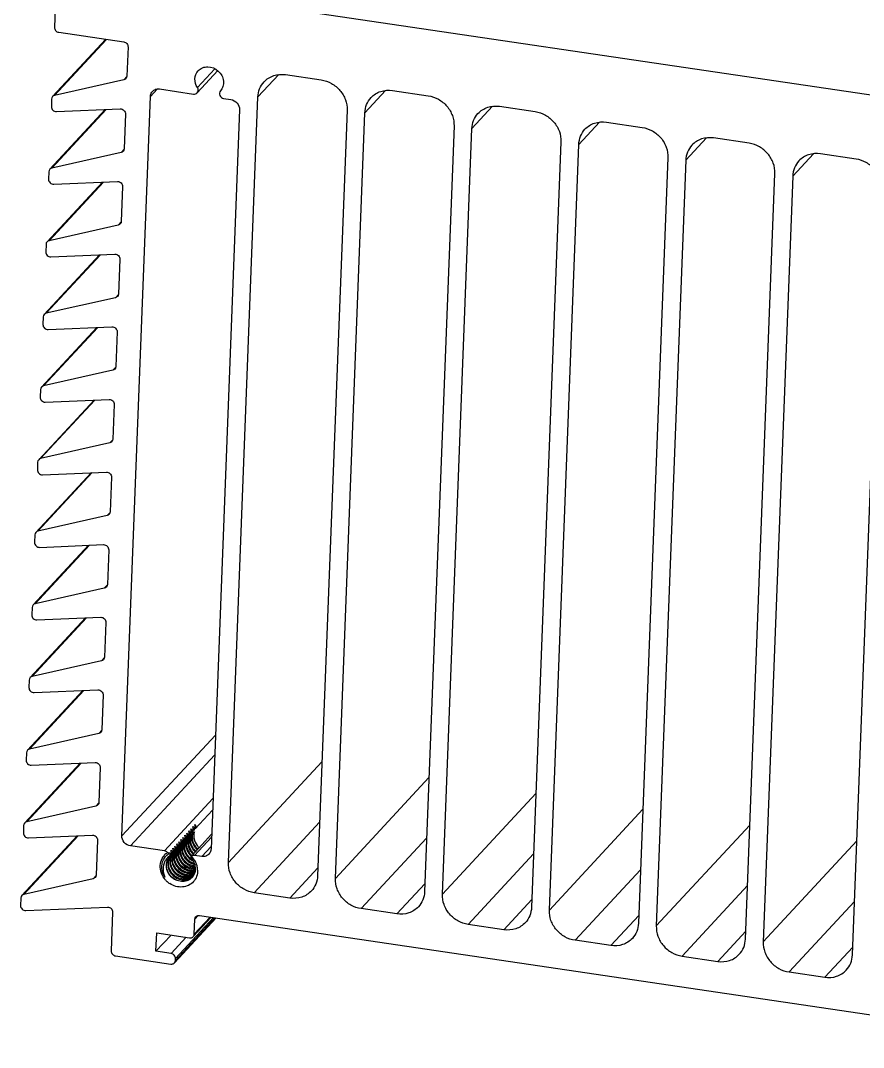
# Model space of a CAD drawing. Extents: x -425 to 6552, y -3049 to 3105.
# Drawn here: x 769.56 to 805.55, y -2743.87 to -2700.03 of the extents above; entities that cross this region are included whole.
import ezdxf

# ---------------------------------------------------------------- set-up
doc = ezdxf.new("R2010")
doc.units = 0
doc.layers.get('0').update_dxf_attribs({"linetype": 'CONTINUOUS'})

msp = doc.modelspace()

# ---------------------------------------------------------------- linework, layer by layer
at = {"color": 7, "linetype": 'CONTINUOUS'}
for p, q in [((823.429, -2705.821), (772.043, -2698.218)), ((771.048, -2699.198), (771.005, -2700.319)), ((771.188, -2700.534), (773.967, -2700.945)), ((773.202, -2700.831), (770.931, -2703.278)), ((771.016, -2703.23), (773.237, -2700.837)), ((774.15, -2701.16), (774.102, -2702.407)), ((773.973, -2702.563), (774.1, -2702.427)), ((777.981, -2702.172), (777.102, -2703.119)), ((777.113, -2702.895), (777.861, -2702.089)), ((779.695, -2703.295), (780.582, -2702.339)), ((780.88, -2702.343), (782.403, -2702.568)), ((773.973, -2702.563), (771.016, -2703.23)), ((773.887, -2734.835), (775.102, -2703.273)), ((775.102, -2703.273), (775.396, -2702.956)), ((775.497, -2702.955), (776.948, -2703.17)), ((778.233, -2703.36), (778.542, -2703.406)), ((778.436, -2735.978), (779.695, -2703.295)), ((784.263, -2703.971), (785.149, -2703.015)), ((785.448, -2703.019), (786.97, -2703.244)), ((770.887, -2703.386), (770.875, -2703.703)), ((771.094, -2703.92), (773.82, -2703.804)), ((788.83, -2704.646), (789.717, -2703.691)), ((790.015, -2703.695), (791.538, -2703.92)), ((773.175, -2703.832), (770.811, -2706.379)), ((770.896, -2706.33), (773.217, -2703.83)), ((774.04, -2704.021), (773.983, -2705.507)), ((778.909, -2703.836), (777.693, -2735.399)), ((783.501, -2703.858), (782.243, -2736.541)), ((783.004, -2736.654), (784.263, -2703.971)), ((788.069, -2704.534), (786.81, -2737.217)), ((787.572, -2737.33), (788.83, -2704.646)), ((793.398, -2705.322), (794.285, -2704.367)), ((794.583, -2704.371), (796.106, -2704.596)), ((797.966, -2705.998), (798.852, -2705.043)), ((800.673, -2705.272), (799.151, -2705.046)), ((773.854, -2705.663), (773.98, -2705.527)), ((792.637, -2705.21), (791.378, -2737.893)), ((792.139, -2738.006), (793.398, -2705.322)), ((773.854, -2705.663), (770.896, -2706.33)), ((797.204, -2705.885), (795.946, -2738.569)), ((802.533, -2706.674), (803.42, -2705.718)), ((805.241, -2705.948), (803.718, -2705.722)), ((797.966, -2705.998), (796.707, -2738.681)), ((770.768, -2706.486), (770.755, -2706.804)), ((800.513, -2739.245), (801.772, -2706.561)), ((802.533, -2706.674), (801.275, -2739.357)), ((773.056, -2706.932), (770.692, -2709.479)), ((770.777, -2709.43), (773.097, -2706.93)), ((770.975, -2707.02), (773.701, -2706.905)), ((773.92, -2707.122), (773.863, -2708.607)), ((805.081, -2739.92), (806.34, -2707.237)), ((773.734, -2708.764), (770.777, -2709.43)), ((773.734, -2708.764), (773.861, -2708.627)), ((770.648, -2709.587), (770.636, -2709.904)), ((772.936, -2710.032), (770.573, -2712.579)), ((770.658, -2712.531), (772.978, -2710.031)), ((770.856, -2710.121), (773.581, -2710.005)), ((773.801, -2710.222), (773.744, -2711.708)), ((773.615, -2711.864), (770.658, -2712.531)), ((773.615, -2711.864), (773.741, -2711.728)), ((770.529, -2712.687), (770.517, -2713.004)), ((772.817, -2713.133), (770.453, -2715.679)), ((770.538, -2715.631), (772.859, -2713.131)), ((770.736, -2713.221), (773.462, -2713.105)), ((773.682, -2713.322), (773.624, -2714.808)), ((773.496, -2714.964), (770.538, -2715.631)), ((773.496, -2714.964), (773.622, -2714.828)), ((770.409, -2715.787), (770.397, -2716.104)), ((772.697, -2716.233), (770.334, -2718.78)), ((770.419, -2718.731), (772.739, -2716.231)), ((770.617, -2716.321), (773.343, -2716.205)), ((773.562, -2716.422), (773.505, -2717.908)), ((773.376, -2718.064), (770.419, -2718.731)), ((773.376, -2718.064), (773.503, -2717.928)), ((770.29, -2718.887), (770.278, -2719.205)), ((772.578, -2719.333), (770.214, -2721.88)), ((770.299, -2721.831), (772.62, -2719.331)), ((770.497, -2719.421), (773.223, -2719.306)), ((773.443, -2719.523), (773.386, -2721.008)), ((773.257, -2721.165), (770.299, -2721.831)), ((773.257, -2721.165), (773.383, -2721.028)), ((770.171, -2721.988), (770.158, -2722.305)), ((772.459, -2722.433), (770.095, -2724.98)), ((770.18, -2724.932), (772.5, -2722.432)), ((770.378, -2722.522), (773.104, -2722.406)), ((773.323, -2722.623), (773.266, -2724.109)), ((773.137, -2724.265), (770.18, -2724.932)), ((773.137, -2724.265), (773.264, -2724.129)), ((770.051, -2725.088), (770.039, -2725.405)), ((772.339, -2725.534), (769.976, -2728.08)), ((770.061, -2728.032), (772.381, -2725.532)), ((770.259, -2725.622), (772.984, -2725.506)), ((773.204, -2725.723), (773.147, -2727.209)), ((773.018, -2727.365), (770.061, -2728.032)), ((773.018, -2727.365), (773.145, -2727.229)), ((769.932, -2728.188), (769.92, -2728.505)), ((772.22, -2728.634), (769.856, -2731.181)), ((769.941, -2731.132), (772.262, -2728.632)), ((770.139, -2728.722), (772.865, -2728.606)), ((773.085, -2728.823), (773.027, -2730.309)), ((772.899, -2730.465), (769.941, -2731.132)), ((772.899, -2730.465), (773.025, -2730.329)), ((773.887, -2734.835), (777.88, -2730.532)), ((769.812, -2731.288), (769.8, -2731.606)), ((774.253, -2735.265), (777.847, -2731.393)), ((772.1, -2731.734), (769.737, -2734.281)), ((769.822, -2734.232), (772.142, -2731.732)), ((770.02, -2731.822), (772.746, -2731.707)), ((778.436, -2735.978), (782.43, -2731.675)), ((772.965, -2731.924), (772.908, -2733.409)), ((783.004, -2736.654), (786.998, -2732.351)), ((787.572, -2737.33), (791.565, -2733.027)), ((772.779, -2733.566), (769.822, -2734.232)), ((772.779, -2733.566), (772.906, -2733.429)), ((775.704, -2735.48), (777.776, -2733.248)), ((777.015, -2734.541), (777.757, -2733.741)), ((792.139, -2738.006), (796.133, -2733.703)), ((769.693, -2734.389), (769.681, -2734.706)), ((779.535, -2737.268), (782.331, -2734.256)), ((796.707, -2738.681), (800.701, -2734.378)), ((771.981, -2734.834), (769.617, -2737.381)), ((769.703, -2737.333), (772.023, -2734.833)), ((769.9, -2734.923), (772.626, -2734.807)), ((777.717, -2734.77), (776.882, -2735.67)), ((776.982, -2734.662), (776.925, -2734.723)), ((776.989, -2735.67), (777.713, -2734.89)), ((772.846, -2735.024), (772.789, -2736.51)), ((775.704, -2735.48), (774.253, -2735.265)), ((777.298, -2735.716), (777.697, -2735.286)), ((784.103, -2737.944), (786.898, -2734.931)), ((801.275, -2739.357), (805.268, -2735.054)), ((777.298, -2735.716), (776.989, -2735.67)), ((788.67, -2738.619), (791.466, -2735.607)), ((781.058, -2737.493), (782.256, -2736.202)), ((772.66, -2736.666), (769.703, -2737.333)), ((772.66, -2736.666), (772.786, -2736.53)), ((793.238, -2739.295), (796.034, -2736.283)), ((785.625, -2738.169), (786.823, -2736.878)), ((797.806, -2739.971), (800.601, -2736.959)), ((769.574, -2737.489), (769.561, -2737.806)), ((781.058, -2737.493), (779.535, -2737.268)), ((790.193, -2738.845), (791.391, -2737.554)), ((769.781, -2738.023), (773.274, -2737.875)), ((785.625, -2738.169), (784.103, -2737.944)), ((802.373, -2740.647), (805.169, -2737.635)), ((773.493, -2738.092), (773.43, -2739.745)), ((777.906, -2738.341), (776.127, -2740.259)), ((776.17, -2740.151), (777.856, -2738.334)), ((776.173, -2740.076), (777.798, -2738.325)), ((777.703, -2738.311), (776.935, -2739.139)), ((776.979, -2739.031), (777.653, -2738.304)), ((776.979, -2739.031), (777.003, -2738.396)), ((777.003, -2738.396), (777.15, -2738.237)), ((777.201, -2738.237), (815.265, -2743.869)), ((794.761, -2739.52), (795.959, -2738.23)), ((790.193, -2738.845), (788.67, -2738.619)), ((775.343, -2739.765), (775.373, -2738.981)), ((775.343, -2739.765), (775.987, -2739.072)), ((775.373, -2738.981), (776.781, -2739.189)), ((775.99, -2739.861), (776.634, -2739.167)), ((794.761, -2739.52), (793.238, -2739.295)), ((799.328, -2740.196), (800.526, -2738.905)), ((803.896, -2740.872), (805.094, -2739.581)), ((773.613, -2739.96), (775.973, -2740.309)), ((775.99, -2739.861), (775.343, -2739.765)), ((776.17, -2740.151), (776.173, -2740.076)), ((797.806, -2739.971), (799.328, -2740.196)), ((802.373, -2740.647), (803.896, -2740.872))]:
    msp.add_line(p, q, dxfattribs=at)
for centre, radius, start, end in [((776.658, -2734.526), 0.271, 12.8771, 18.2275), ((776.647, -2734.529), 0.283, 7.8203, 12.8852), ((776.641, -2734.529), 0.288, 2.9397, 7.8266), ((776.744, -2734.434), 0.271, 12.8771, 18.2275), ((776.729, -2734.437), 0.286, 2.9188, 12.8566), ((776.231, -2734.987), 0.271, 12.95, 18.2282), ((776.22, -2734.989), 0.282, 7.945, 12.9577), ((776.316, -2734.894), 0.271, 12.8771, 18.2275), ((776.305, -2734.897), 0.283, 7.8203, 12.8852), ((776.299, -2734.898), 0.288, 2.9397, 7.8266), ((777.08, -2735.273), 0.546, 138.22, 145.7736), ((776.402, -2734.802), 0.271, 12.8771, 18.2275), ((776.391, -2734.805), 0.283, 7.8203, 12.8852), ((776.385, -2734.806), 0.288, 2.9397, 7.8266), ((776.554, -2734.803), 0.159, 318.1649, 324.727), ((777.179, -2735.19), 0.562, 146.1315, 153.7778), ((777.166, -2735.181), 0.546, 138.224, 146.1358), ((777.278, -2735.103), 0.577, 160.3375, 167.5854), ((777.267, -2735.099), 0.565, 152.9925, 160.3046), ((777.31, -2735.072), 0.579, 161.3859, 168.7714), ((776.487, -2734.71), 0.271, 12.8771, 18.2275), ((776.476, -2734.713), 0.283, 7.8203, 12.8852), ((776.47, -2734.714), 0.288, 2.9397, 7.8266), ((776.64, -2734.711), 0.159, 318.1649, 324.727), ((777.298, -2735.068), 0.567, 153.7882, 161.3505), ((777.263, -2735.097), 0.56, 145.6803, 152.9955), ((777.389, -2735.016), 0.603, 168.7723, 175.8726), ((777.366, -2735.011), 0.579, 161.3859, 168.7714), ((777.251, -2735.089), 0.546, 138.2191, 145.6832), ((777.355, -2735.008), 0.567, 153.7882, 161.3505), ((777.416, -2734.984), 0.601, 167.8949, 175.0118), ((777.394, -2734.979), 0.578, 160.5788, 167.8936), ((776.573, -2734.618), 0.271, 12.8771, 18.2275), ((776.562, -2734.621), 0.283, 7.8203, 12.8852), ((776.556, -2734.622), 0.288, 2.9397, 7.8266), ((776.725, -2734.619), 0.159, 318.1649, 324.727), ((777.35, -2735.005), 0.562, 146.1395, 153.7921), ((777.49, -2734.925), 0.618, 175.0116, 182.0028), ((777.473, -2734.923), 0.601, 167.8949, 175.0118), ((777.337, -2734.997), 0.546, 138.2241, 146.1438), ((777.486, -2734.889), 0.584, 163.4917, 170.9759), ((776.811, -2734.526), 0.159, 318.1649, 324.727), ((777.572, -2734.833), 0.615, 170.966, 178.0859), ((777.542, -2734.828), 0.584, 163.4917, 170.9759), ((776.896, -2734.434), 0.16, 318.1732, 323.8086), ((775.803, -2735.447), 0.271, 12.8771, 18.2275), ((775.889, -2735.355), 0.271, 12.9316, 18.228), ((775.878, -2735.357), 0.282, 7.9153, 12.9395), ((775.872, -2735.358), 0.288, 3.0653, 7.9214), ((775.974, -2735.263), 0.271, 12.8771, 18.2275), ((775.963, -2735.265), 0.283, 7.8203, 12.8852), ((775.958, -2735.266), 0.288, 2.9397, 7.8266), ((776.127, -2735.263), 0.159, 318.1649, 324.727), ((776.751, -2735.649), 0.561, 145.761, 153.1435), ((776.784, -2735.62), 0.566, 153.1642, 160.5617), ((776.739, -2735.641), 0.546, 138.2199, 145.764), ((776.84, -2735.56), 0.566, 153.1642, 160.5617), ((776.06, -2735.171), 0.271, 12.9412, 18.2281), ((776.049, -2735.173), 0.282, 7.9308, 12.9489), ((776.043, -2735.174), 0.288, 3.0841, 7.9368), ((776.213, -2735.171), 0.159, 318.1648, 324.747), ((776.836, -2735.557), 0.561, 145.7683, 153.1673), ((776.951, -2735.474), 0.592, 164.8832, 171.3069), ((776.824, -2735.549), 0.546, 138.2199, 145.7713), ((776.932, -2735.469), 0.572, 158.2995, 164.8819), ((776.989, -2735.445), 0.601, 167.9392, 175.082), ((776.922, -2735.466), 0.562, 145.0063, 158.27), ((776.966, -2735.44), 0.578, 160.5983, 167.938), ((776.145, -2735.079), 0.271, 12.8771, 18.2275), ((776.131, -2735.082), 0.286, 2.9188, 12.8566), ((776.298, -2735.079), 0.159, 318.1649, 324.727), ((776.955, -2735.436), 0.566, 153.1658, 160.564), ((777.063, -2735.385), 0.619, 175.0815, 182.0639), ((777.045, -2735.384), 0.601, 167.9392, 175.082), ((777.023, -2735.379), 0.578, 160.5983, 167.938), ((776.91, -2735.457), 0.547, 138.2125, 144.9809), ((777.092, -2735.354), 0.618, 175.0411, 182.028), ((777.074, -2735.353), 0.601, 167.9157, 175.0414), ((777.011, -2735.375), 0.566, 153.1658, 160.564), ((777.052, -2735.348), 0.578, 160.591, 167.9143), ((776.214, -2734.99), 0.288, 3.1011, 7.9511), ((776.387, -2734.99), 0.155, 318.161, 327.0345), ((777.007, -2735.373), 0.561, 145.7691, 153.1689), ((777.04, -2735.344), 0.566, 153.1648, 160.557), ((777.148, -2735.293), 0.618, 175.0411, 182.028), ((777.171, -2735.292), 0.641, 182.0484, 188.8387), ((777.131, -2735.292), 0.601, 167.9157, 175.0414), ((776.995, -2735.365), 0.546, 138.2199, 145.7721), ((777.108, -2735.287), 0.578, 160.591, 167.9143), ((777.18, -2735.262), 0.621, 175.8452, 182.7891), ((777.165, -2735.261), 0.606, 171.3656, 175.835), ((777.097, -2735.283), 0.566, 153.1648, 160.557), ((777.155, -2735.26), 0.595, 168.7272, 171.3598), ((777.139, -2735.256), 0.579, 161.3661, 168.7473), ((776.469, -2734.895), 0.159, 318.1649, 324.727), ((777.127, -2735.253), 0.567, 153.7739, 161.3307), ((777.092, -2735.281), 0.561, 145.7705, 153.1678), ((777.236, -2735.201), 0.621, 175.8452, 182.7891), ((777.259, -2735.2), 0.644, 182.8087, 189.5613), ((777.218, -2735.2), 0.603, 168.7482, 175.8454), ((777.293, -2735.194), 0.678, 189.6004, 202.581), ((777.195, -2735.195), 0.579, 161.3661, 168.7473), ((777.262, -2735.17), 0.617, 174.6628, 181.5906), ((777.184, -2735.192), 0.567, 153.7739, 161.3307), ((777.244, -2735.168), 0.6, 167.5952, 174.663), ((777.222, -2735.163), 0.577, 160.3379, 167.5938), ((777.332, -2735.159), 0.689, 194.9064, 207.6529), ((777.318, -2735.109), 0.617, 174.644, 181.565), ((777.341, -2735.108), 0.64, 181.5849, 188.3106), ((777.301, -2735.107), 0.6, 167.5867, 174.6442), ((777.351, -2735.078), 0.621, 175.8723, 182.8181), ((777.374, -2735.076), 0.644, 182.8376, 189.5908), ((777.333, -2735.077), 0.603, 168.7723, 175.8726), ((777.407, -2735.017), 0.621, 175.8723, 182.8181), ((777.43, -2735.016), 0.644, 182.8376, 189.5908), ((777.434, -2734.986), 0.618, 175.0116, 182.0028), ((777.457, -2734.985), 0.641, 182.023, 188.8162), ((777.513, -2734.924), 0.641, 182.023, 188.8162), ((777.548, -2734.892), 0.648, 185.0594, 191.8003), ((777.614, -2734.869), 0.717, 217.288, 223.5494), ((777.611, -2734.872), 0.713, 223.5637, 227.938), ((777.67, -2734.809), 0.717, 217.288, 223.5494), ((777.667, -2734.811), 0.713, 223.5636, 227.848), ((777.373, -2735.261), 0.0818, 140.9082, 151.3227), ((777.544, -2735.077), 0.0818, 140.9084, 151.333), ((776.199, -2736.115), 0.673, 137.9641, 145.2825), ((776.203, -2736.12), 0.679, 124.2276, 137.9534), ((775.674, -2735.68), 0.203, 74.1966, 81.538), ((775.671, -2735.692), 0.215, 60.9015, 74.1794), ((776.277, -2736.215), 0.627, 130.4333, 144.7173), ((776.198, -2736.113), 0.67, 122.9877, 124.1941), ((776.232, -2736.133), 0.632, 121.5589, 125.0032), ((776.287, -2736.075), 0.51, 138.2503, 145.1409), ((776.265, -2736.201), 0.609, 123.2173, 130.406), ((776.414, -2736.02), 0.566, 153.4464, 160.9034), ((775.627, -2735.633), 0.277, 8.0239, 18.1824), ((776.409, -2736.018), 0.561, 145.9413, 153.4499), ((776.442, -2735.989), 0.566, 153.1866, 160.621), ((775.818, -2735.649), 0.122, 339.3692, 347.1406), ((776.397, -2736.01), 0.546, 138.2219, 145.9449), ((776.51, -2735.932), 0.578, 160.6559, 168.0476), ((776.498, -2735.928), 0.566, 153.1866, 160.621), ((775.718, -2735.539), 0.271, 12.8771, 18.2275), ((775.707, -2735.542), 0.283, 7.8203, 12.8852), ((775.87, -2735.539), 0.16, 318.1732, 323.8086), ((776.494, -2735.926), 0.561, 145.7708, 153.1896), ((776.528, -2735.897), 0.566, 153.605, 160.5162), ((776.635, -2735.846), 0.618, 174.9451, 181.9074), ((776.618, -2735.844), 0.6, 167.8483, 174.9453), ((776.482, -2735.918), 0.546, 138.2199, 145.7737), ((776.595, -2735.839), 0.577, 160.5495, 167.847), ((776.665, -2735.815), 0.619, 175.2383, 182.2948), ((776.648, -2735.813), 0.601, 168.0355, 175.2388), ((776.584, -2735.836), 0.566, 153.1425, 160.5158), ((776.625, -2735.808), 0.578, 160.6465, 168.0341), ((775.792, -2735.45), 0.283, 7.8203, 12.8852), ((775.787, -2735.45), 0.288, 2.9397, 7.8266), ((775.956, -2735.447), 0.159, 318.1649, 324.727), ((776.58, -2735.834), 0.561, 145.7618, 153.1455), ((776.613, -2735.805), 0.566, 153.1806, 160.6116), ((776.722, -2735.754), 0.619, 175.2383, 182.2948), ((776.745, -2735.753), 0.642, 182.3155, 189.1458), ((776.704, -2735.752), 0.601, 168.0355, 175.2388), ((776.568, -2735.825), 0.546, 138.2199, 145.7649), ((776.681, -2735.747), 0.578, 160.6465, 168.0341), ((776.75, -2735.722), 0.618, 174.9367, 181.8971), ((776.773, -2735.721), 0.641, 181.9174, 188.6903), ((776.732, -2735.721), 0.6, 167.8424, 174.9369), ((776.669, -2735.744), 0.566, 153.1806, 160.6116), ((776.71, -2735.716), 0.577, 160.5458, 167.8411), ((776.042, -2735.355), 0.159, 318.1647, 324.7855), ((776.665, -2735.742), 0.561, 145.7679, 153.1836), ((776.698, -2735.712), 0.566, 153.1404, 160.5122), ((776.806, -2735.662), 0.618, 174.9367, 181.8971), ((776.829, -2735.661), 0.641, 181.9174, 188.6903), ((776.788, -2735.66), 0.6, 167.8424, 174.9369), ((776.653, -2735.733), 0.546, 138.2199, 145.7708), ((776.766, -2735.655), 0.577, 160.5458, 167.8411), ((776.836, -2735.63), 0.619, 175.0783, 182.0597), ((776.858, -2735.629), 0.641, 182.0796, 188.818), ((776.818, -2735.629), 0.601, 167.9365, 175.0788), ((776.755, -2735.652), 0.566, 153.1404, 160.5122), ((776.795, -2735.624), 0.578, 160.596, 167.9352), ((776.892, -2735.57), 0.619, 175.0783, 182.0597), ((776.915, -2735.569), 0.641, 182.0796, 188.818), ((776.874, -2735.568), 0.601, 167.9365, 175.0788), ((776.852, -2735.563), 0.578, 160.596, 167.9352), ((776.91, -2735.538), 0.607, 171.3072, 177.619), ((776.929, -2735.538), 0.626, 177.6327, 183.8015), ((776.951, -2735.537), 0.648, 183.7994, 189.8129), ((776.985, -2735.477), 0.626, 177.6327, 183.8015), ((776.966, -2735.477), 0.607, 171.3072, 177.619), ((777.007, -2735.476), 0.648, 183.7994, 189.8129), ((777.021, -2735.474), 0.662, 189.8106, 195.7461), ((777.007, -2735.446), 0.619, 175.0815, 182.0639), ((777.029, -2735.445), 0.641, 182.0838, 188.8247), ((777.063, -2735.439), 0.676, 188.8656, 201.8207), ((777.086, -2735.384), 0.641, 182.0838, 188.8247), ((777.12, -2735.379), 0.676, 188.8656, 201.8207), ((777.115, -2735.353), 0.641, 182.0484, 188.8387), ((777.149, -2735.366), 0.707, 201.8694, 214.5554), ((777.183, -2735.333), 0.713, 208.3138, 233.3957), ((777.156, -2735.362), 0.716, 214.5445, 233.8249), ((777.356, -2735.146), 0.716, 207.6466, 227.9819), ((777.27, -2735.239), 0.715, 221.5152, 234.0815), ((777.412, -2735.086), 0.716, 213.8213, 227.8365), ((776.252, -2736.284), 0.784, 35.3431, 42.2301), ((776.954, -2735.832), 0.162, 118.9962, 126.9142), ((776.197, -2736.363), 0.933, 33.0168, 45.0775), ((777.442, -2735.054), 0.716, 215.2463, 227.8333), ((777.527, -2734.962), 0.716, 215.1039, 228.1156), ((777.498, -2734.993), 0.716, 221.5422, 227.8333), ((776.286, -2736.221), 0.637, 144.7589, 151.9898), ((776.551, -2735.938), 0.619, 175.2558, 182.315), ((776.533, -2735.937), 0.601, 168.049, 175.2563), ((776.579, -2735.907), 0.618, 174.9451, 181.9074), ((776.658, -2735.845), 0.641, 181.9277, 188.7016), ((776.688, -2735.813), 0.642, 182.3155, 189.1458), ((777.074, -2735.451), 0.72, 212.9488, 224.571), ((777.101, -2735.421), 0.718, 220.913, 233.8128), ((777.069, -2735.457), 0.713, 224.535, 232.5867), ((777.062, -2735.464), 0.702, 232.6137, 236.3784), ((777.085, -2735.444), 0.69, 233.7975, 245.7006), ((777.145, -2735.377), 0.697, 233.8157, 240.3904), ((777.175, -2735.345), 0.698, 233.3807, 239.7535), ((777.135, -2735.394), 0.677, 240.4094, 247.03), ((777.231, -2735.284), 0.698, 233.3807, 239.7535), ((777.036, -2735.523), 0.638, 250.1217, 260.9153), ((777.166, -2735.36), 0.68, 239.772, 245.4988), ((777.26, -2735.253), 0.698, 234.0778, 239.6498), ((777.131, -2735.404), 0.666, 247.0391, 249.6287), ((777.222, -2735.3), 0.68, 239.7705, 246.2304), ((777.157, -2735.379), 0.659, 245.468, 255.1136), ((776.256, -2736.282), 0.78, 32.7296, 35.3449), ((777.123, -2735.427), 0.642, 249.5837, 258.9823), ((776.263, -2736.277), 0.771, 30.813, 32.729), ((776.27, -2736.273), 0.763, 29.3868, 30.8123), ((776.286, -2736.264), 0.745, 24.9663, 29.3997), ((777.029, -2735.562), 0.599, 260.9531, 267.4537), ((776.972, -2735.649), 0.572, 267.4729, 274.1632), ((776.308, -2736.254), 0.721, 18.9494, 24.9616), ((776.217, -2736.35), 0.91, 27.0439, 33.0285), ((776.33, -2736.246), 0.697, 12.8288, 18.9529), ((777.028, -2735.582), 0.578, 267.4867, 269.378), ((776.356, -2736.24), 0.671, 8.6613, 12.817), ((776.374, -2736.238), 0.652, 6.4951, 8.652), ((776.39, -2736.236), 0.636, 0.0443, 6.5069), ((776.415, -2736.236), 0.612, 353.4452, 0.0462), ((776.241, -2736.338), 0.883, 20.8267, 27.0267), ((776.26, -2736.33), 0.862, 14.4581, 20.831), ((776.293, -2736.322), 0.828, 7.9943, 14.4614), ((776.323, -2736.318), 0.798, 1.3554, 7.9773), ((776.773, -2735.837), 0.6, 260.5154, 267.4909), ((776.715, -2735.922), 0.576, 267.4876, 274.6423), ((776.527, -2736.204), 0.507, 288.9423, 296.7549), ((776.772, -2735.861), 0.576, 267.4876, 274.6423), ((776.858, -2735.741), 0.604, 259.3547, 266.42), ((776.718, -2735.952), 0.545, 274.6398, 282.0865), ((776.801, -2735.825), 0.58, 266.416, 273.6947), ((776.613, -2736.114), 0.506, 289.7885, 297.6097), ((776.693, -2736.005), 0.523, 281.3601, 289.264), ((776.642, -2736.081), 0.507, 289.2675, 297.3442), ((776.722, -2735.976), 0.521, 282.1164, 289.7972), ((776.803, -2735.858), 0.548, 273.6915, 281.3026), ((776.943, -2735.654), 0.599, 260.6196, 267.6656), ((776.886, -2735.738), 0.575, 267.6627, 274.8419), ((776.698, -2736.021), 0.507, 289.2675, 297.3442), ((776.541, -2736.229), 0.479, 317.1331, 319.5169), ((776.728, -2735.99), 0.506, 289.8009, 297.6229), ((776.807, -2735.882), 0.523, 281.3348, 289.2444), ((776.942, -2735.677), 0.575, 267.6627, 274.8419), ((776.705, -2736.034), 0.492, 297.3657, 301.9015), ((776.889, -2735.769), 0.544, 274.8396, 282.3022), ((776.783, -2735.926), 0.509, 289.8127, 294.1821), ((776.863, -2735.82), 0.524, 281.3399, 287.4327), ((776.811, -2735.892), 0.513, 289.2654, 291.5459), ((776.944, -2735.7), 0.552, 274.8658, 278.5477), ((776.45, -2736.089), 0.941, 224.8816, 236.8193)]:
    msp.add_arc(centre, radius, start, end, dxfattribs=at)
for points, knots in [([(771.005, -2700.319), (771.003, -2700.368), (771.042, -2700.472), (771.138, -2700.526), (771.188, -2700.534)], [0, 0, 0, 0, 0.495246, 1, 1, 1, 1]), ([(773.967, -2700.945), (774.017, -2700.952), (774.113, -2701.006), (774.152, -2701.11), (774.15, -2701.16)], [0, 0, 0, 0, 0.504754, 1, 1, 1, 1]), ([(777.147, -2702.176), (777.197, -2702.122), (777.327, -2702.033), (777.641, -2701.977), (778.041, -2702.145), (778.244, -2702.529), (778.217, -2702.847), (778.141, -2702.984), (778.092, -2703.04)], [0, 0, 0, 0, 0.119408, 0.242748, 0.499668, 0.756916, 0.880478, 1, 1, 1, 1]), ([(777.113, -2702.895), (777.042, -2702.785), (776.961, -2702.524), (777.063, -2702.266), (777.147, -2702.176)], [0, 0, 0, 0, 0.516665, 1, 1, 1, 1]), ([(779.957, -2702.647), (780.069, -2702.528), (780.365, -2702.341), (780.712, -2702.318), (780.88, -2702.343)], [0, 0, 0, 0, 0.489488, 1, 1, 1, 1]), ([(777.102, -2703.119), (777.128, -2703.091), (777.16, -2703.011), (777.135, -2702.929), (777.113, -2702.895)], [0, 0, 0, 0, 0.483181, 1, 1, 1, 1]), ([(779.695, -2703.295), (779.7, -2703.175), (779.748, -2702.938), (779.878, -2702.733), (779.957, -2702.647)], [0, 0, 0, 0, 0.506006, 1, 1, 1, 1]), ([(782.403, -2702.568), (782.554, -2702.591), (782.853, -2702.696), (783.217, -2702.997), (783.456, -2703.401), (783.507, -2703.709), (783.501, -2703.858)], [0, 0, 0, 0, 0.249771, 0.504441, 0.756562, 1, 1, 1, 1]), ([(775.102, -2703.273), (775.103, -2703.253), (775.113, -2703.175), (775.15, -2703.1), (775.19, -2703.057)], [0, 0, 0, 0, 0.255479, 1, 1, 1, 1]), ([(775.19, -2703.057), (775.227, -2703.017), (775.326, -2702.955), (775.441, -2702.947), (775.497, -2702.955)], [0, 0, 0, 0, 0.489704, 1, 1, 1, 1]), ([(776.948, -2703.17), (776.976, -2703.174), (777.034, -2703.171), (777.084, -2703.139), (777.102, -2703.119)], [0, 0, 0, 0, 0.510051, 1, 1, 1, 1]), ([(778.092, -2703.04), (778.07, -2703.064), (778.041, -2703.131), (778.059, -2703.238), (778.128, -2703.324), (778.198, -2703.355), (778.233, -2703.36)], [0, 0, 0, 0, 0.235113, 0.483665, 0.743245, 1, 1, 1, 1]), ([(784.263, -2703.971), (784.267, -2703.851), (784.316, -2703.614), (784.445, -2703.409), (784.525, -2703.323)], [0, 0, 0, 0, 0.506006, 1, 1, 1, 1]), ([(784.525, -2703.323), (784.636, -2703.204), (784.932, -2703.016), (785.279, -2702.994), (785.448, -2703.019)], [0, 0, 0, 0, 0.489488, 1, 1, 1, 1]), ([(786.97, -2703.244), (787.122, -2703.267), (787.421, -2703.372), (787.785, -2703.673), (788.023, -2704.077), (788.075, -2704.385), (788.069, -2704.534)], [0, 0, 0, 0, 0.249771, 0.504441, 0.756562, 1, 1, 1, 1]), ([(770.875, -2703.703), (770.873, -2703.759), (770.922, -2703.875), (771.038, -2703.923), (771.094, -2703.92)], [0, 0, 0, 0, 0.498599, 1, 1, 1, 1]), ([(773.82, -2703.804), (773.876, -2703.802), (773.993, -2703.85), (774.042, -2703.966), (774.04, -2704.021)], [0, 0, 0, 0, 0.501401, 1, 1, 1, 1]), ([(778.542, -2703.406), (778.643, -2703.421), (778.835, -2703.529), (778.912, -2703.736), (778.909, -2703.836)], [0, 0, 0, 0, 0.504754, 1, 1, 1, 1]), ([(789.093, -2703.999), (789.204, -2703.879), (789.5, -2703.692), (789.847, -2703.67), (790.015, -2703.695)], [0, 0, 0, 0, 0.489488, 1, 1, 1, 1]), ([(788.83, -2704.646), (788.835, -2704.527), (788.883, -2704.29), (789.013, -2704.085), (789.093, -2703.999)], [0, 0, 0, 0, 0.506006, 1, 1, 1, 1]), ([(791.538, -2703.92), (791.689, -2703.942), (791.988, -2704.048), (792.352, -2704.349), (792.591, -2704.752), (792.642, -2705.061), (792.637, -2705.21)], [0, 0, 0, 0, 0.249771, 0.504441, 0.756562, 1, 1, 1, 1]), ([(793.398, -2705.322), (793.403, -2705.203), (793.451, -2704.966), (793.581, -2704.761), (793.66, -2704.675)], [0, 0, 0, 0, 0.506006, 1, 1, 1, 1]), ([(793.66, -2704.675), (793.771, -2704.555), (794.068, -2704.368), (794.414, -2704.346), (794.583, -2704.371)], [0, 0, 0, 0, 0.489488, 1, 1, 1, 1]), ([(796.106, -2704.596), (796.257, -2704.618), (796.556, -2704.723), (796.92, -2705.025), (797.159, -2705.428), (797.21, -2705.736), (797.204, -2705.885)], [0, 0, 0, 0, 0.249771, 0.504441, 0.756562, 1, 1, 1, 1]), ([(799.151, -2705.046), (798.982, -2705.022), (798.635, -2705.044), (798.339, -2705.231), (798.228, -2705.351)], [0, 0, 0, 0, 0.510512, 1, 1, 1, 1]), ([(798.228, -2705.351), (798.148, -2705.436), (798.019, -2705.641), (797.97, -2705.878), (797.966, -2705.998)], [0, 0, 0, 0, 0.493994, 1, 1, 1, 1]), ([(801.772, -2706.561), (801.778, -2706.412), (801.726, -2706.104), (801.488, -2705.701), (801.124, -2705.399), (800.824, -2705.294), (800.673, -2705.272)], [0, 0, 0, 0, 0.243438, 0.495559, 0.750229, 1, 1, 1, 1]), ([(803.718, -2705.722), (803.55, -2705.697), (803.203, -2705.72), (802.907, -2705.907), (802.796, -2706.027)], [0, 0, 0, 0, 0.510512, 1, 1, 1, 1]), ([(806.34, -2707.237), (806.345, -2707.088), (806.294, -2706.78), (806.055, -2706.376), (805.691, -2706.075), (805.392, -2705.97), (805.241, -2705.948)], [0, 0, 0, 0, 0.243438, 0.495559, 0.750229, 1, 1, 1, 1]), ([(802.796, -2706.027), (802.716, -2706.112), (802.586, -2706.317), (802.538, -2706.554), (802.533, -2706.674)], [0, 0, 0, 0, 0.493994, 1, 1, 1, 1]), ([(770.755, -2706.804), (770.753, -2706.859), (770.802, -2706.975), (770.919, -2707.023), (770.975, -2707.02)], [0, 0, 0, 0, 0.498599, 1, 1, 1, 1]), ([(773.701, -2706.905), (773.757, -2706.902), (773.873, -2706.95), (773.923, -2707.066), (773.92, -2707.122)], [0, 0, 0, 0, 0.501401, 1, 1, 1, 1]), ([(770.636, -2709.904), (770.634, -2709.96), (770.683, -2710.076), (770.8, -2710.123), (770.856, -2710.121)], [0, 0, 0, 0, 0.498599, 1, 1, 1, 1]), ([(773.581, -2710.005), (773.637, -2710.003), (773.754, -2710.05), (773.803, -2710.166), (773.801, -2710.222)], [0, 0, 0, 0, 0.501401, 1, 1, 1, 1]), ([(770.517, -2713.004), (770.514, -2713.06), (770.564, -2713.176), (770.68, -2713.223), (770.736, -2713.221)], [0, 0, 0, 0, 0.498599, 1, 1, 1, 1]), ([(773.462, -2713.105), (773.518, -2713.103), (773.635, -2713.15), (773.684, -2713.266), (773.682, -2713.322)], [0, 0, 0, 0, 0.501401, 1, 1, 1, 1]), ([(770.397, -2716.104), (770.395, -2716.16), (770.444, -2716.276), (770.561, -2716.324), (770.617, -2716.321)], [0, 0, 0, 0, 0.498599, 1, 1, 1, 1]), ([(773.343, -2716.205), (773.399, -2716.203), (773.515, -2716.251), (773.564, -2716.367), (773.562, -2716.422)], [0, 0, 0, 0, 0.501401, 1, 1, 1, 1]), ([(770.278, -2719.205), (770.276, -2719.26), (770.325, -2719.376), (770.441, -2719.424), (770.497, -2719.421)], [0, 0, 0, 0, 0.498599, 1, 1, 1, 1]), ([(773.223, -2719.306), (773.279, -2719.303), (773.396, -2719.351), (773.445, -2719.467), (773.443, -2719.523)], [0, 0, 0, 0, 0.501401, 1, 1, 1, 1]), ([(770.158, -2722.305), (770.156, -2722.361), (770.206, -2722.477), (770.322, -2722.524), (770.378, -2722.522)], [0, 0, 0, 0, 0.498599, 1, 1, 1, 1]), ([(773.104, -2722.406), (773.16, -2722.404), (773.276, -2722.451), (773.326, -2722.567), (773.323, -2722.623)], [0, 0, 0, 0, 0.501401, 1, 1, 1, 1]), ([(770.039, -2725.405), (770.037, -2725.461), (770.086, -2725.577), (770.203, -2725.624), (770.259, -2725.622)], [0, 0, 0, 0, 0.498599, 1, 1, 1, 1]), ([(772.984, -2725.506), (773.04, -2725.504), (773.157, -2725.551), (773.206, -2725.667), (773.204, -2725.723)], [0, 0, 0, 0, 0.501401, 1, 1, 1, 1]), ([(769.92, -2728.505), (769.917, -2728.561), (769.967, -2728.677), (770.083, -2728.725), (770.139, -2728.722)], [0, 0, 0, 0, 0.498599, 1, 1, 1, 1]), ([(772.865, -2728.606), (772.921, -2728.604), (773.038, -2728.652), (773.087, -2728.768), (773.085, -2728.823)], [0, 0, 0, 0, 0.501401, 1, 1, 1, 1]), ([(769.8, -2731.606), (769.798, -2731.661), (769.847, -2731.777), (769.964, -2731.825), (770.02, -2731.822)], [0, 0, 0, 0, 0.498599, 1, 1, 1, 1]), ([(772.746, -2731.707), (772.802, -2731.704), (772.918, -2731.752), (772.967, -2731.868), (772.965, -2731.924)], [0, 0, 0, 0, 0.501401, 1, 1, 1, 1]), ([(776.916, -2734.441), (776.939, -2734.463), (776.978, -2734.521), (776.96, -2734.592), (776.941, -2734.618)], [0, 0, 0, 0, 0.494533, 1, 1, 1, 1]), ([(777.001, -2734.349), (777.024, -2734.371), (777.064, -2734.43), (777.044, -2734.502), (777.025, -2734.528)], [0, 0, 0, 0, 0.493696, 1, 1, 1, 1]), ([(769.681, -2734.706), (769.679, -2734.762), (769.728, -2734.878), (769.844, -2734.925), (769.9, -2734.923)], [0, 0, 0, 0, 0.498599, 1, 1, 1, 1]), ([(772.626, -2734.807), (772.682, -2734.805), (772.799, -2734.852), (772.848, -2734.968), (772.846, -2735.024)], [0, 0, 0, 0, 0.501401, 1, 1, 1, 1]), ([(774.253, -2735.265), (774.153, -2735.25), (773.961, -2735.143), (773.883, -2734.935), (773.887, -2734.835)], [0, 0, 0, 0, 0.504754, 1, 1, 1, 1]), ([(776.488, -2734.902), (776.511, -2734.923), (776.549, -2734.979), (776.534, -2735.048), (776.517, -2735.074)], [0, 0, 0, 0, 0.496129, 1, 1, 1, 1]), ([(776.574, -2734.81), (776.597, -2734.831), (776.636, -2734.89), (776.618, -2734.96), (776.599, -2734.987)], [0, 0, 0, 0, 0.494533, 1, 1, 1, 1]), ([(776.659, -2734.718), (776.682, -2734.739), (776.721, -2734.798), (776.703, -2734.868), (776.684, -2734.895)], [0, 0, 0, 0, 0.494533, 1, 1, 1, 1]), ([(776.745, -2734.625), (776.768, -2734.647), (776.807, -2734.705), (776.789, -2734.776), (776.77, -2734.803)], [0, 0, 0, 0, 0.494533, 1, 1, 1, 1]), ([(776.83, -2734.533), (776.853, -2734.555), (776.892, -2734.613), (776.874, -2734.684), (776.855, -2734.711)], [0, 0, 0, 0, 0.494533, 1, 1, 1, 1]), ([(776.061, -2735.362), (776.084, -2735.384), (776.123, -2735.442), (776.105, -2735.513), (776.086, -2735.539)], [0, 0, 0, 0, 0.494533, 1, 1, 1, 1]), ([(776.146, -2735.27), (776.169, -2735.292), (776.209, -2735.35), (776.19, -2735.421), (776.172, -2735.447)], [0, 0, 0, 0, 0.494565, 1, 1, 1, 1]), ([(776.232, -2735.178), (776.255, -2735.2), (776.294, -2735.258), (776.276, -2735.329), (776.257, -2735.355)], [0, 0, 0, 0, 0.494533, 1, 1, 1, 1]), ([(776.317, -2735.086), (776.34, -2735.108), (776.379, -2735.166), (776.361, -2735.237), (776.343, -2735.263)], [0, 0, 0, 0, 0.494544, 1, 1, 1, 1]), ([(776.403, -2734.994), (776.426, -2735.016), (776.465, -2735.074), (776.447, -2735.144), (776.428, -2735.171)], [0, 0, 0, 0, 0.494533, 1, 1, 1, 1]), ([(776.735, -2735.713), (776.709, -2735.684), (776.616, -2735.561), (776.565, -2735.406), (776.56, -2735.292)], [0, 0, 0, 0, 0.254678, 1, 1, 1, 1]), ([(776.879, -2735.022), (776.897, -2735.139), (776.967, -2735.292), (777.076, -2735.407), (777.105, -2735.434)], [0, 0, 0, 0, 0.746629, 1, 1, 1, 1]), ([(775.546, -2736.338), (775.52, -2736.235), (775.507, -2736.019), (775.587, -2735.816), (775.645, -2735.732)], [0, 0, 0, 0, 0.51026, 1, 1, 1, 1]), ([(775.869, -2735.783), (775.816, -2735.859), (775.75, -2736.048), (775.784, -2736.243), (775.82, -2736.333)], [0, 0, 0, 0, 0.48751, 1, 1, 1, 1]), ([(775.901, -2735.594), (775.897, -2735.59), (775.876, -2735.572), (775.852, -2735.559), (775.833, -2735.55)], [0, 0, 0, 0, 0.233783, 1, 1, 1, 1]), ([(775.89, -2735.546), (775.908, -2735.563), (775.937, -2735.603), (775.942, -2735.654), (775.937, -2735.677)], [0, 0, 0, 0, 0.508373, 1, 1, 1, 1]), ([(775.975, -2735.454), (775.999, -2735.476), (776.038, -2735.536), (776.019, -2735.607), (775.999, -2735.633)], [0, 0, 0, 0, 0.493696, 1, 1, 1, 1]), ([(776.195, -2735.758), (776.213, -2735.871), (776.278, -2736.02), (776.382, -2736.134), (776.411, -2736.161)], [0, 0, 0, 0, 0.746602, 1, 1, 1, 1]), ([(776.444, -2736.133), (776.415, -2736.107), (776.309, -2735.992), (776.242, -2735.842), (776.225, -2735.728)], [0, 0, 0, 0, 0.253412, 1, 1, 1, 1]), ([(776.281, -2735.667), (776.297, -2735.77), (776.379, -2735.97), (776.539, -2736.116), (776.63, -2736.167)], [0, 0, 0, 0, 0.498563, 1, 1, 1, 1]), ([(776.538, -2735.391), (776.551, -2735.48), (776.616, -2735.654), (776.742, -2735.79), (776.815, -2735.844)], [0, 0, 0, 0, 0.497483, 1, 1, 1, 1]), ([(776.845, -2735.71), (776.839, -2735.717), (776.834, -2735.729), (776.832, -2735.741), (776.832, -2735.745)], [0, 0, 0, 0, 0.714919, 1, 1, 1, 1]), ([(777.606, -2735.614), (777.569, -2735.654), (777.47, -2735.717), (777.354, -2735.724), (777.298, -2735.716)], [0, 0, 0, 0, 0.489704, 1, 1, 1, 1]), ([(777.693, -2735.399), (777.692, -2735.419), (777.683, -2735.497), (777.645, -2735.572), (777.606, -2735.614)], [0, 0, 0, 0, 0.255479, 1, 1, 1, 1]), ([(775.72, -2736.593), (775.651, -2736.483), (775.563, -2736.233), (775.608, -2735.968), (775.663, -2735.856)], [0, 0, 0, 0, 0.512126, 1, 1, 1, 1]), ([(775.724, -2735.922), (775.67, -2736.022), (775.616, -2736.256), (775.672, -2736.487), (775.72, -2736.593)], [0, 0, 0, 0, 0.492873, 1, 1, 1, 1]), ([(775.832, -2736.321), (775.805, -2736.248), (775.775, -2736.095), (775.804, -2735.94), (775.832, -2735.87)], [0, 0, 0, 0, 0.507968, 1, 1, 1, 1]), ([(775.848, -2735.98), (775.841, -2736.068), (775.866, -2736.25), (775.959, -2736.408), (776.018, -2736.476)], [0, 0, 0, 0, 0.493516, 1, 1, 1, 1]), ([(776.053, -2736.452), (775.991, -2736.383), (775.896, -2736.223), (775.87, -2736.037), (775.877, -2735.948)], [0, 0, 0, 0, 0.506543, 1, 1, 1, 1]), ([(775.932, -2735.963), (775.936, -2736.053), (775.983, -2736.236), (776.096, -2736.385), (776.165, -2736.447)], [0, 0, 0, 0, 0.495409, 1, 1, 1, 1]), ([(776.667, -2736.588), (776.496, -2736.6), (776.131, -2736.456), (775.967, -2736.104), (775.961, -2735.927)], [0, 0, 0, 0, 0.492445, 1, 1, 1, 1]), ([(776.024, -2735.942), (776.048, -2736.093), (776.202, -2736.382), (776.501, -2736.518), (776.65, -2736.528)], [0, 0, 0, 0, 0.506402, 1, 1, 1, 1]), ([(776.69, -2736.497), (776.54, -2736.49), (776.237, -2736.357), (776.079, -2736.068), (776.054, -2735.916)], [0, 0, 0, 0, 0.493021, 1, 1, 1, 1]), ([(776.111, -2735.855), (776.133, -2735.995), (776.271, -2736.262), (776.536, -2736.406), (776.674, -2736.428)], [0, 0, 0, 0, 0.50441, 1, 1, 1, 1]), ([(776.3, -2736.165), (776.279, -2736.14), (776.202, -2736.037), (776.153, -2735.913), (776.139, -2735.818)], [0, 0, 0, 0, 0.253324, 1, 1, 1, 1]), ([(776.764, -2736.404), (776.677, -2736.399), (776.501, -2736.348), (776.359, -2736.234), (776.3, -2736.165)], [0, 0, 0, 0, 0.490158, 1, 1, 1, 1]), ([(776.411, -2736.161), (776.434, -2736.183), (776.533, -2736.264), (776.654, -2736.317), (776.747, -2736.334)], [0, 0, 0, 0, 0.256067, 1, 1, 1, 1]), ([(776.946, -2736.221), (776.842, -2736.216), (776.63, -2736.149), (776.472, -2735.995), (776.413, -2735.903)], [0, 0, 0, 0, 0.489676, 1, 1, 1, 1]), ([(776.863, -2736.313), (776.825, -2736.311), (776.672, -2736.291), (776.529, -2736.212), (776.444, -2736.133)], [0, 0, 0, 0, 0.243994, 1, 1, 1, 1]), ([(779.535, -2737.268), (779.384, -2737.245), (779.085, -2737.14), (778.721, -2736.839), (778.482, -2736.435), (778.431, -2736.127), (778.436, -2735.978)], [0, 0, 0, 0, 0.249771, 0.504441, 0.756562, 1, 1, 1, 1]), ([(775.784, -2736.753), (775.755, -2736.724), (775.649, -2736.603), (775.576, -2736.454), (775.546, -2736.338)], [0, 0, 0, 0, 0.254125, 1, 1, 1, 1]), ([(776.018, -2736.476), (776.044, -2736.506), (776.152, -2736.613), (776.298, -2736.683), (776.409, -2736.703)], [0, 0, 0, 0, 0.256699, 1, 1, 1, 1]), ([(776.446, -2736.673), (776.409, -2736.667), (776.262, -2736.629), (776.129, -2736.537), (776.053, -2736.452)], [0, 0, 0, 0, 0.245241, 1, 1, 1, 1]), ([(776.165, -2736.447), (776.184, -2736.464), (776.264, -2736.528), (776.358, -2736.575), (776.431, -2736.596)], [0, 0, 0, 0, 0.254427, 1, 1, 1, 1]), ([(776.791, -2736.623), (776.766, -2736.636), (776.657, -2736.681), (776.534, -2736.688), (776.446, -2736.673)], [0, 0, 0, 0, 0.244438, 1, 1, 1, 1]), ([(777.022, -2736.306), (777.013, -2736.384), (776.963, -2736.538), (776.85, -2736.655), (776.785, -2736.697)], [0, 0, 0, 0, 0.504783, 1, 1, 1, 1]), ([(776.905, -2736.54), (776.951, -2736.487), (776.996, -2736.399), (777.015, -2736.306), (777.018, -2736.282)], [0, 0, 0, 0, 0.744358, 1, 1, 1, 1]), ([(777.121, -2736.299), (777.123, -2736.389), (777.096, -2736.569), (777.004, -2736.726), (776.945, -2736.791)], [0, 0, 0, 0, 0.506969, 1, 1, 1, 1]), ([(782.243, -2736.541), (782.238, -2736.661), (782.19, -2736.898), (782.06, -2737.103), (781.98, -2737.189)], [0, 0, 0, 0, 0.506006, 1, 1, 1, 1]), ([(784.103, -2737.944), (783.951, -2737.921), (783.652, -2737.816), (783.288, -2737.515), (783.05, -2737.111), (782.998, -2736.803), (783.004, -2736.654)], [0, 0, 0, 0, 0.249771, 0.504441, 0.756562, 1, 1, 1, 1]), ([(776.945, -2736.791), (776.887, -2736.856), (776.741, -2736.965), (776.384, -2737.061), (776.092, -2736.979), (775.936, -2736.877)], [0, 0, 0, 0, 0.240145, 0.486573, 1, 1, 1, 1]), ([(776.666, -2736.754), (776.591, -2736.779), (776.426, -2736.797), (776.267, -2736.75), (776.193, -2736.713)], [0, 0, 0, 0, 0.487661, 1, 1, 1, 1]), ([(776.409, -2736.703), (776.433, -2736.708), (776.527, -2736.719), (776.625, -2736.707), (776.692, -2736.684)], [0, 0, 0, 0, 0.257388, 1, 1, 1, 1]), ([(781.98, -2737.189), (781.869, -2737.308), (781.573, -2737.496), (781.226, -2737.518), (781.058, -2737.493)], [0, 0, 0, 0, 0.489488, 1, 1, 1, 1]), ([(786.81, -2737.217), (786.806, -2737.337), (786.757, -2737.574), (786.628, -2737.779), (786.548, -2737.865)], [0, 0, 0, 0, 0.506006, 1, 1, 1, 1]), ([(788.67, -2738.619), (788.519, -2738.597), (788.22, -2738.492), (787.856, -2738.19), (787.617, -2737.787), (787.566, -2737.479), (787.572, -2737.33)], [0, 0, 0, 0, 0.249771, 0.504441, 0.756562, 1, 1, 1, 1]), ([(769.561, -2737.806), (769.559, -2737.862), (769.609, -2737.978), (769.725, -2738.025), (769.781, -2738.023)], [0, 0, 0, 0, 0.498599, 1, 1, 1, 1]), ([(773.274, -2737.875), (773.33, -2737.872), (773.446, -2737.92), (773.495, -2738.036), (773.493, -2738.092)], [0, 0, 0, 0, 0.501401, 1, 1, 1, 1]), ([(786.548, -2737.865), (786.437, -2737.984), (786.141, -2738.171), (785.794, -2738.194), (785.625, -2738.169)], [0, 0, 0, 0, 0.489488, 1, 1, 1, 1]), ([(791.378, -2737.893), (791.373, -2738.013), (791.325, -2738.25), (791.195, -2738.455), (791.116, -2738.54)], [0, 0, 0, 0, 0.506006, 1, 1, 1, 1]), ([(777.047, -2738.288), (777.075, -2738.258), (777.131, -2738.233), (777.187, -2738.235), (777.201, -2738.237)], [0, 0, 0, 0, 0.73877, 1, 1, 1, 1]), ([(793.238, -2739.295), (793.087, -2739.273), (792.787, -2739.168), (792.424, -2738.866), (792.185, -2738.463), (792.134, -2738.155), (792.139, -2738.006)], [0, 0, 0, 0, 0.249771, 0.504441, 0.756562, 1, 1, 1, 1]), ([(791.116, -2738.54), (791.004, -2738.66), (790.708, -2738.847), (790.361, -2738.87), (790.193, -2738.845)], [0, 0, 0, 0, 0.489488, 1, 1, 1, 1]), ([(795.946, -2738.569), (795.941, -2738.688), (795.892, -2738.925), (795.763, -2739.131), (795.683, -2739.216)], [0, 0, 0, 0, 0.506006, 1, 1, 1, 1]), ([(796.707, -2738.681), (796.701, -2738.83), (796.753, -2739.139), (796.991, -2739.542), (797.355, -2739.843), (797.654, -2739.949), (797.806, -2739.971)], [0, 0, 0, 0, 0.243438, 0.495559, 0.750229, 1, 1, 1, 1]), ([(776.781, -2739.189), (776.796, -2739.191), (776.851, -2739.194), (776.908, -2739.168), (776.935, -2739.139)], [0, 0, 0, 0, 0.26123, 1, 1, 1, 1]), ([(795.683, -2739.216), (795.572, -2739.336), (795.276, -2739.523), (794.929, -2739.545), (794.761, -2739.52)], [0, 0, 0, 0, 0.489488, 1, 1, 1, 1]), ([(800.251, -2739.892), (800.33, -2739.806), (800.46, -2739.601), (800.509, -2739.364), (800.513, -2739.245)], [0, 0, 0, 0, 0.493994, 1, 1, 1, 1]), ([(773.43, -2739.745), (773.428, -2739.795), (773.467, -2739.899), (773.563, -2739.953), (773.613, -2739.96)], [0, 0, 0, 0, 0.495246, 1, 1, 1, 1]), ([(801.275, -2739.357), (801.269, -2739.506), (801.32, -2739.814), (801.559, -2740.218), (801.923, -2740.519), (802.222, -2740.624), (802.373, -2740.647)], [0, 0, 0, 0, 0.243438, 0.495559, 0.750229, 1, 1, 1, 1]), ([(776.173, -2740.076), (776.175, -2740.026), (776.136, -2739.922), (776.04, -2739.868), (775.99, -2739.861)], [0, 0, 0, 0, 0.495246, 1, 1, 1, 1]), ([(799.328, -2740.196), (799.497, -2740.221), (799.844, -2740.199), (800.14, -2740.012), (800.251, -2739.892)], [0, 0, 0, 0, 0.510512, 1, 1, 1, 1]), ([(804.819, -2740.568), (804.898, -2740.482), (805.028, -2740.277), (805.076, -2740.04), (805.081, -2739.92)], [0, 0, 0, 0, 0.493994, 1, 1, 1, 1]), ([(775.973, -2740.309), (775.987, -2740.311), (776.042, -2740.314), (776.099, -2740.288), (776.127, -2740.259)], [0, 0, 0, 0, 0.26123, 1, 1, 1, 1]), ([(803.896, -2740.872), (804.064, -2740.897), (804.411, -2740.875), (804.707, -2740.688), (804.819, -2740.568)], [0, 0, 0, 0, 0.510512, 1, 1, 1, 1])]:
    msp.add_open_spline(points, degree=3, knots=knots, dxfattribs=at)
for points in [[(774.102, -2702.407), (774.1, -2702.446), (774.085, -2702.486), (774.058, -2702.515)], [(774.058, -2702.515), (774.036, -2702.539), (774.005, -2702.556), (773.973, -2702.563)], [(770.931, -2703.278), (770.904, -2703.307), (770.888, -2703.347), (770.887, -2703.386)], [(771.016, -2703.23), (770.984, -2703.237), (770.953, -2703.254), (770.931, -2703.278)], [(773.983, -2705.507), (773.981, -2705.546), (773.965, -2705.587), (773.939, -2705.615)], [(773.939, -2705.615), (773.917, -2705.639), (773.886, -2705.656), (773.854, -2705.663)], [(770.811, -2706.379), (770.785, -2706.407), (770.769, -2706.448), (770.768, -2706.486)], [(770.896, -2706.33), (770.865, -2706.337), (770.834, -2706.355), (770.811, -2706.379)], [(773.863, -2708.607), (773.862, -2708.646), (773.846, -2708.687), (773.819, -2708.715)], [(773.819, -2708.715), (773.797, -2708.739), (773.766, -2708.756), (773.734, -2708.764)], [(770.692, -2709.479), (770.666, -2709.507), (770.65, -2709.548), (770.648, -2709.587)], [(770.777, -2709.43), (770.745, -2709.438), (770.714, -2709.455), (770.692, -2709.479)], [(773.7, -2711.816), (773.678, -2711.839), (773.647, -2711.857), (773.615, -2711.864)], [(773.744, -2711.708), (773.742, -2711.746), (773.726, -2711.787), (773.7, -2711.816)], [(770.658, -2712.531), (770.626, -2712.538), (770.595, -2712.555), (770.573, -2712.579)], [(770.573, -2712.579), (770.546, -2712.607), (770.53, -2712.648), (770.529, -2712.687)], [(773.581, -2714.916), (773.558, -2714.94), (773.527, -2714.957), (773.496, -2714.964)], [(773.624, -2714.808), (773.623, -2714.847), (773.607, -2714.887), (773.581, -2714.916)], [(770.538, -2715.631), (770.506, -2715.638), (770.475, -2715.655), (770.453, -2715.679)], [(770.453, -2715.679), (770.427, -2715.708), (770.411, -2715.748), (770.409, -2715.787)], [(773.461, -2718.016), (773.439, -2718.04), (773.408, -2718.057), (773.376, -2718.064)], [(773.505, -2717.908), (773.504, -2717.947), (773.488, -2717.988), (773.461, -2718.016)], [(770.334, -2718.78), (770.307, -2718.808), (770.292, -2718.849), (770.29, -2718.887)], [(770.419, -2718.731), (770.387, -2718.738), (770.356, -2718.756), (770.334, -2718.78)], [(773.342, -2721.116), (773.32, -2721.14), (773.289, -2721.157), (773.257, -2721.165)], [(773.386, -2721.008), (773.384, -2721.047), (773.368, -2721.088), (773.342, -2721.116)], [(770.214, -2721.88), (770.188, -2721.908), (770.172, -2721.949), (770.171, -2721.988)], [(770.299, -2721.831), (770.268, -2721.839), (770.237, -2721.856), (770.214, -2721.88)], [(773.223, -2724.217), (773.2, -2724.24), (773.169, -2724.258), (773.137, -2724.265)], [(773.266, -2724.109), (773.265, -2724.147), (773.249, -2724.188), (773.223, -2724.217)], [(770.095, -2724.98), (770.069, -2725.008), (770.053, -2725.049), (770.051, -2725.088)], [(770.18, -2724.932), (770.148, -2724.939), (770.117, -2724.956), (770.095, -2724.98)], [(773.103, -2727.317), (773.081, -2727.341), (773.05, -2727.358), (773.018, -2727.365)], [(773.147, -2727.209), (773.145, -2727.248), (773.13, -2727.288), (773.103, -2727.317)], [(769.976, -2728.08), (769.949, -2728.109), (769.933, -2728.149), (769.932, -2728.188)], [(770.061, -2728.032), (770.029, -2728.039), (769.998, -2728.056), (769.976, -2728.08)], [(772.984, -2730.417), (772.962, -2730.441), (772.93, -2730.458), (772.899, -2730.465)], [(773.027, -2730.309), (773.026, -2730.348), (773.01, -2730.389), (772.984, -2730.417)], [(769.856, -2731.181), (769.83, -2731.209), (769.814, -2731.25), (769.812, -2731.288)], [(769.941, -2731.132), (769.909, -2731.139), (769.878, -2731.157), (769.856, -2731.181)], [(772.864, -2733.517), (772.842, -2733.541), (772.811, -2733.558), (772.779, -2733.566)], [(772.908, -2733.409), (772.907, -2733.448), (772.891, -2733.489), (772.864, -2733.517)], [(769.737, -2734.281), (769.71, -2734.309), (769.695, -2734.35), (769.693, -2734.389)], [(769.822, -2734.232), (769.79, -2734.24), (769.759, -2734.257), (769.737, -2734.281)], [(776.97, -2734.587), (777.003, -2734.541), (777.018, -2734.479), (777.015, -2734.423)], [(776.577, -2734.975), (776.586, -2734.945), (776.589, -2734.914), (776.587, -2734.883)], [(776.628, -2734.956), (776.644, -2734.934), (776.655, -2734.909), (776.663, -2734.883)], [(776.663, -2734.883), (776.671, -2734.853), (776.674, -2734.822), (776.673, -2734.791)], [(776.713, -2734.864), (776.729, -2734.842), (776.741, -2734.817), (776.748, -2734.791)], [(776.748, -2734.791), (776.757, -2734.761), (776.76, -2734.73), (776.758, -2734.699)], [(776.799, -2734.772), (776.815, -2734.75), (776.826, -2734.725), (776.834, -2734.699)], [(776.834, -2734.699), (776.842, -2734.669), (776.845, -2734.638), (776.844, -2734.607)], [(776.884, -2734.679), (776.9, -2734.658), (776.912, -2734.633), (776.919, -2734.607)], [(776.934, -2734.66), (776.912, -2734.703), (776.896, -2734.75), (776.885, -2734.797)], [(776.903, -2734.949), (776.899, -2734.899), (776.901, -2734.847), (776.909, -2734.797)], [(776.919, -2734.607), (776.927, -2734.577), (776.931, -2734.546), (776.929, -2734.515)], [(776.958, -2734.812), (776.956, -2734.863), (776.961, -2734.914), (776.971, -2734.964)], [(777.641, -2734.858), (777.644, -2734.852), (777.647, -2734.846), (777.652, -2734.841)], [(776.15, -2735.435), (776.158, -2735.405), (776.162, -2735.374), (776.16, -2735.343)], [(776.201, -2735.416), (776.216, -2735.395), (776.228, -2735.369), (776.235, -2735.344)], [(776.235, -2735.344), (776.244, -2735.314), (776.247, -2735.282), (776.245, -2735.251)], [(776.286, -2735.324), (776.302, -2735.302), (776.314, -2735.277), (776.321, -2735.251)], [(776.31, -2735.446), (776.316, -2735.402), (776.328, -2735.359), (776.344, -2735.319)], [(776.321, -2735.251), (776.329, -2735.221), (776.333, -2735.189), (776.331, -2735.159)], [(776.372, -2735.232), (776.387, -2735.21), (776.399, -2735.185), (776.406, -2735.159)], [(776.406, -2735.159), (776.415, -2735.13), (776.418, -2735.098), (776.416, -2735.067)], [(776.457, -2735.14), (776.473, -2735.118), (776.485, -2735.092), (776.492, -2735.066)], [(776.492, -2735.066), (776.5, -2735.037), (776.504, -2735.005), (776.502, -2734.974)], [(776.543, -2735.048), (776.558, -2735.026), (776.57, -2735.001), (776.577, -2734.975)], [(776.666, -2735.336), (776.654, -2735.287), (776.646, -2735.237), (776.645, -2735.187)], [(776.708, -2735.201), (776.722, -2735.301), (776.761, -2735.4), (776.818, -2735.484)], [(776.857, -2735.467), (776.798, -2735.384), (776.756, -2735.285), (776.739, -2735.184)], [(776.795, -2735.123), (776.817, -2735.249), (776.877, -2735.372), (776.962, -2735.468)], [(776.941, -2735.374), (776.881, -2735.288), (776.839, -2735.186), (776.823, -2735.083)], [(777.043, -2735.304), (776.981, -2735.222), (776.935, -2735.125), (776.915, -2735.025)], [(776.971, -2734.964), (776.992, -2735.064), (777.037, -2735.162), (777.1, -2735.243)], [(777.214, -2735.318), (777.217, -2735.312), (777.22, -2735.307), (777.224, -2735.302)], [(777.385, -2735.134), (777.387, -2735.128), (777.391, -2735.123), (777.395, -2735.117)], [(777.556, -2734.95), (777.558, -2734.944), (777.562, -2734.938), (777.566, -2734.933)], [(775.663, -2735.856), (775.71, -2735.761), (775.783, -2735.676), (775.869, -2735.615)], [(775.833, -2735.55), (775.817, -2735.532), (775.797, -2735.516), (775.775, -2735.504)], [(775.877, -2735.948), (775.882, -2735.898), (775.892, -2735.848), (775.908, -2735.801)], [(775.907, -2735.735), (775.918, -2735.722), (775.927, -2735.708), (775.932, -2735.692)], [(775.933, -2735.706), (775.955, -2735.682), (775.97, -2735.651), (775.979, -2735.62)], [(775.963, -2735.852), (775.967, -2735.803), (775.978, -2735.754), (775.994, -2735.708)], [(775.979, -2735.62), (775.989, -2735.582), (775.992, -2735.542), (775.987, -2735.503)], [(776.03, -2735.6), (776.045, -2735.579), (776.057, -2735.554), (776.064, -2735.528)], [(776.064, -2735.528), (776.073, -2735.498), (776.076, -2735.466), (776.075, -2735.436)], [(776.115, -2735.508), (776.131, -2735.486), (776.143, -2735.461), (776.15, -2735.435)], [(776.413, -2735.903), (776.363, -2735.826), (776.328, -2735.738), (776.312, -2735.647)], [(776.384, -2735.653), (776.402, -2735.72), (776.432, -2735.784), (776.469, -2735.843)], [(776.559, -2735.891), (776.507, -2735.832), (776.465, -2735.763), (776.436, -2735.691)], [(776.555, -2735.67), (776.519, -2735.602), (776.493, -2735.528), (776.481, -2735.452)], [(776.667, -2735.454), (776.707, -2735.55), (776.77, -2735.639), (776.847, -2735.708)], [(776.832, -2735.745), (776.832, -2735.749), (776.833, -2735.753), (776.833, -2735.757)], [(776.856, -2735.702), (776.852, -2735.704), (776.848, -2735.707), (776.845, -2735.71)], [(776.989, -2735.67), (776.951, -2735.664), (776.909, -2735.671), (776.875, -2735.69)], [(776.957, -2735.595), (776.96, -2735.589), (776.964, -2735.583), (776.968, -2735.578)], [(777.043, -2735.502), (777.046, -2735.497), (777.049, -2735.491), (777.053, -2735.486)], [(777.128, -2735.41), (777.131, -2735.404), (777.135, -2735.399), (777.139, -2735.394)], [(775.878, -2735.835), (775.862, -2735.882), (775.852, -2735.931), (775.848, -2735.98)], [(776.63, -2736.167), (776.696, -2736.205), (776.77, -2736.232), (776.846, -2736.244)], [(776.673, -2736.049), (776.719, -2736.08), (776.768, -2736.105), (776.819, -2736.123)], [(777.016, -2736.128), (776.942, -2736.122), (776.868, -2736.103), (776.801, -2736.073)], [(772.745, -2736.618), (772.723, -2736.641), (772.692, -2736.659), (772.66, -2736.666)], [(772.789, -2736.51), (772.787, -2736.548), (772.771, -2736.589), (772.745, -2736.618)], [(775.82, -2736.333), (775.854, -2736.417), (775.906, -2736.495), (775.969, -2736.559)], [(775.975, -2736.552), (775.914, -2736.486), (775.864, -2736.406), (775.832, -2736.321)], [(775.969, -2736.559), (776.033, -2736.624), (776.11, -2736.677), (776.193, -2736.713)], [(776.193, -2736.713), (776.111, -2736.675), (776.036, -2736.619), (775.975, -2736.552)], [(776.431, -2736.596), (776.5, -2736.616), (776.575, -2736.625), (776.647, -2736.619)], [(776.647, -2736.619), (776.694, -2736.615), (776.74, -2736.605), (776.784, -2736.59)], [(776.65, -2736.528), (776.699, -2736.531), (776.748, -2736.528), (776.796, -2736.518)], [(776.809, -2736.56), (776.763, -2736.576), (776.715, -2736.585), (776.667, -2736.588)], [(776.755, -2736.657), (776.806, -2736.632), (776.853, -2736.597), (776.892, -2736.555)], [(776.818, -2736.435), (776.865, -2736.431), (776.911, -2736.421), (776.955, -2736.405)], [(776.821, -2736.343), (776.869, -2736.346), (776.919, -2736.343), (776.966, -2736.334)], [(776.785, -2736.697), (776.748, -2736.721), (776.708, -2736.74), (776.666, -2736.754)], [(769.617, -2737.381), (769.591, -2737.409), (769.575, -2737.45), (769.574, -2737.489)], [(769.703, -2737.333), (769.671, -2737.34), (769.64, -2737.357), (769.617, -2737.381)], [(777.003, -2738.396), (777.005, -2738.357), (777.021, -2738.316), (777.047, -2738.288)], [(776.935, -2739.139), (776.962, -2739.11), (776.978, -2739.069), (776.979, -2739.031)], [(776.127, -2740.259), (776.153, -2740.23), (776.169, -2740.189), (776.17, -2740.151)]]:
    msp.add_open_spline(points, degree=3, dxfattribs=at)

doc.saveas('drawing.dxf')
